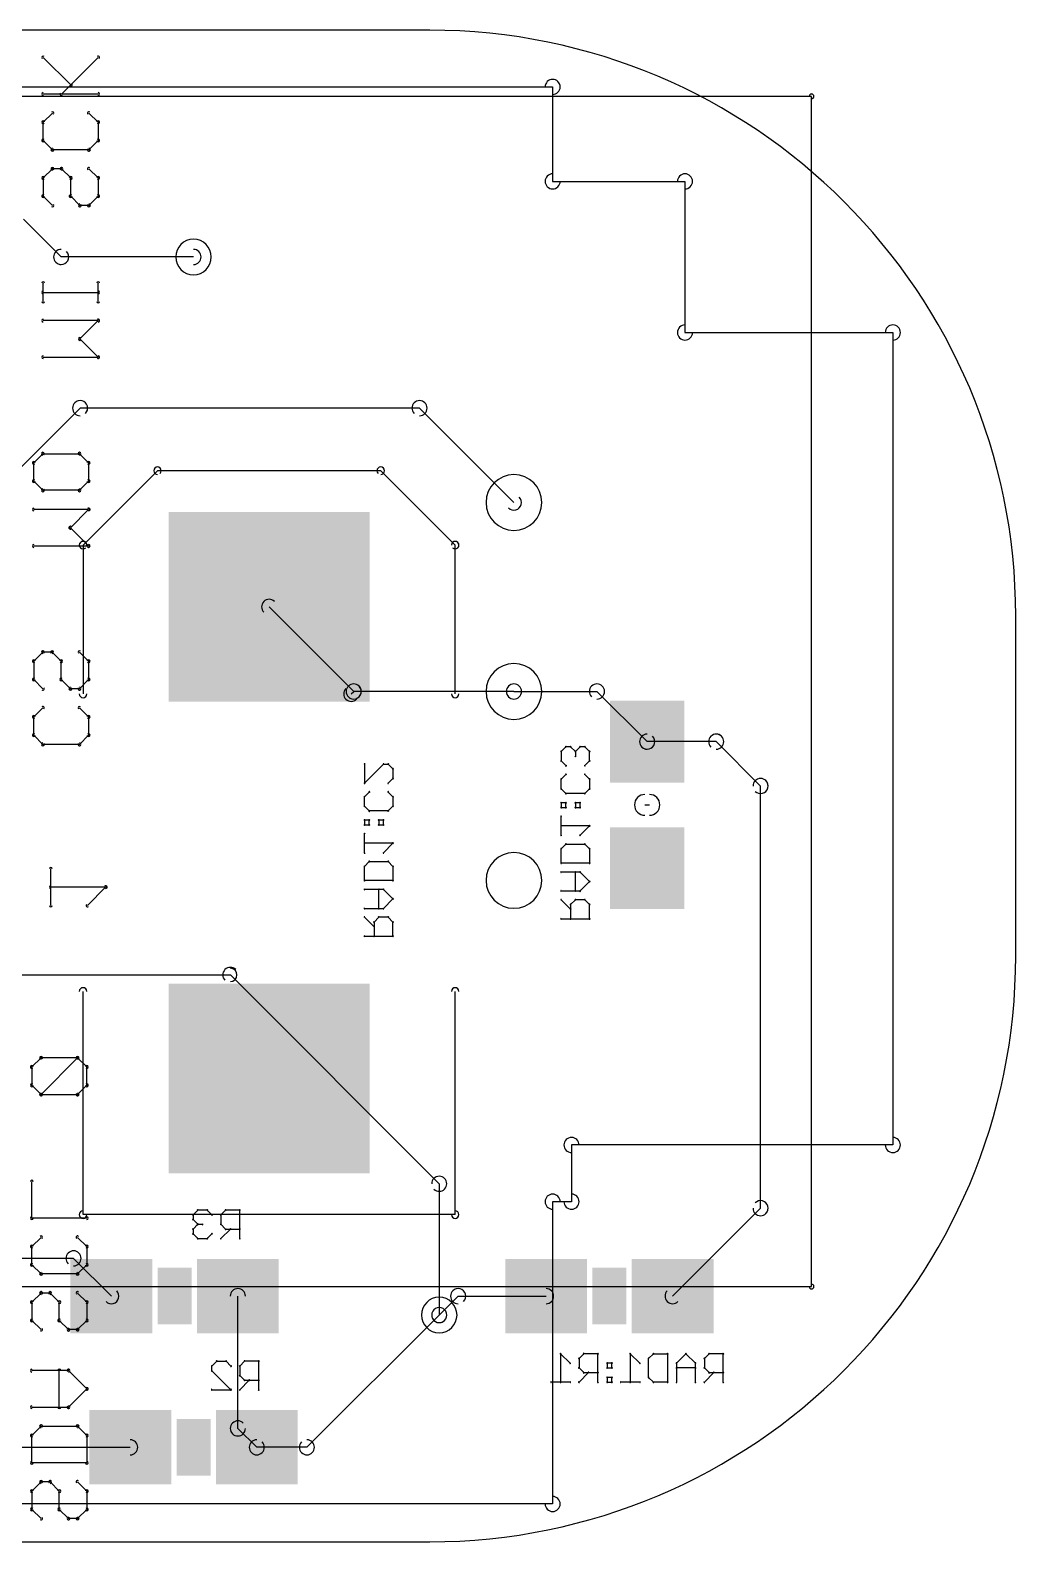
# Model space of a CAD drawing. Extents: x 0 to 45.1, y 0 to 20.3.
# Drawn here: x 31.84 to 45.09, y 0 to 20.32 of the extents above; entities that cross this region are included whole.
import ezdxf

# ---------------------------------------------------------------- set-up
doc = ezdxf.new("R2010")
doc.units = 0
doc.layers.get('0').update_dxf_attribs({"linetype": 'CONTINUOUS'})
for name, color, linetype in [('1', 14, 'CONTINUOUS'), ('16', 174, 'CONTINUOUS'), ('17', 94, 'CONTINUOUS'), ('18', 94, 'CONTINUOUS'), ('20', 178, 'CONTINUOUS'), ('21', 214, 'CONTINUOUS'), ('22', 6, 'CONTINUOUS'), ('26', 251, 'CONTINUOUS')]:
    doc.layers.add(name, color=color, linetype=linetype)

# ---------------------------------------------------------------- blocks, each defined once
blk = doc.blocks.new('RECT')
blk.add_solid([(-0.5, -0.5), (0.5, -0.5), (-0.5, 0.5), (0.5, 0.5)])
blk = doc.blocks.new('ROUNDP')
blk.add_lwpolyline([(0, -0.25, 1), (0, 0.25, 1), (0, -0.25)], format="xyb")
blk = doc.blocks.new('ROUNDV')
blk.add_lwpolyline([(0, -0.25, 1), (0, 0.25, 1), (0, -0.25)], format="xyb")

msp = doc.modelspace()

# ---------------------------------------------------------------- linework, layer by layer
at = {"layer": '1'}
for points in [[(32.258, 17.272), (31.75, 17.78)], [(34.036, 17.272), (32.258, 17.272)], [(32.512, 15.24), (31.242, 13.97)], [(37.0728, 15.24), (32.512, 15.24)], [(38.3418, 13.971), (37.0728, 15.24)], [(29.464, 7.62), (34.5308, 7.62)], [(34.5308, 7.62), (37.338, 4.8128)], [(37.338, 4.8128), (37.338, 3.048)]]:
    msp.add_lwpolyline(points, dxfattribs=at)
for points in [[(32.258, 17.3736, 1), (32.258, 17.1704)], [(32.1862, 17.2002, 1), (32.3298, 17.3438)], [(34.036, 17.1704, 1), (34.036, 17.3736)], [(32.512, 15.3416, 1), (32.512, 15.1384)], [(32.5838, 15.1682, 1), (32.4402, 15.3118)], [(37.1446, 15.3118, 1), (37.001, 15.1682)], [(37.0728, 15.1384, 1), (37.0728, 15.3416)], [(38.27, 13.8992, 1), (38.4136, 14.0428)], [(34.6026, 7.6918, 1), (34.459, 7.5482)], [(34.5308, 7.5311, 1), (34.5308, 7.7089)], [(37.4396, 4.8128, 1), (37.2364, 4.8128)], [(37.2662, 4.741, 1), (37.4098, 4.8846)], [(37.2364, 3.048, 1), (37.4396, 3.048)]]:
    msp.add_lwpolyline(points, format="xyb", dxfattribs=at)
at = {"layer": '16'}
for points in [[(9.398, 19.558), (38.862, 19.558)], [(38.862, 19.558), (38.862, 18.288)], [(38.862, 18.288), (40.64, 18.288)], [(40.64, 18.288), (40.64, 16.256)], [(40.64, 16.256), (43.434, 16.256)], [(43.434, 16.256), (43.434, 5.334)], [(36.189, 11.431), (35.052, 12.568)], [(36.156, 11.398), (36.189, 11.431)], [(38.3418, 11.431), (36.189, 11.431)], [(38.3418, 11.431), (39.457, 11.431)], [(39.457, 11.431), (40.132, 10.756)], [(41.06, 10.756), (40.132, 10.756)], [(41.656, 10.16), (41.06, 10.756)], [(41.656, 4.484), (41.656, 10.16)], [(43.434, 5.334), (39.116, 5.334)], [(39.116, 5.334), (39.116, 4.572)], [(39.116, 4.572), (38.862, 4.572)], [(38.862, 4.572), (38.862, 0.508)], [(40.474, 3.302), (41.656, 4.484)], [(32.424, 3.81), (30.734, 3.81)], [(32.932, 3.302), (32.424, 3.81)], [(34.632, 1.524), (34.632, 3.302)], [(37.338, 3.048), (37.592, 3.302)], [(37.592, 3.302), (38.774, 3.302)], [(37.338, 3.048), (35.56, 1.27)], [(34.886, 1.27), (34.632, 1.524)], [(30.734, 1.27), (33.186, 1.27)], [(35.56, 1.27), (34.886, 1.27)], [(38.862, 0.508), (6.35, 0.508)]]:
    msp.add_lwpolyline(points, dxfattribs=at)
for points in [[(38.9636, 19.558, 1), (38.7604, 19.558)], [(38.862, 19.4564, 1), (38.862, 19.6596)], [(38.862, 18.3896, 1), (38.862, 18.1864)], [(38.7604, 18.288, 1), (38.9636, 18.288)], [(40.7416, 18.288, 1), (40.5384, 18.288)], [(40.64, 18.1864, 1), (40.64, 18.3896)], [(40.64, 16.3576, 1), (40.64, 16.1544)], [(40.5384, 16.256, 1), (40.7416, 16.256)], [(43.5356, 16.256, 1), (43.3324, 16.256)], [(43.434, 16.1544, 1), (43.434, 16.3576)], [(35.1238, 12.6398, 1), (34.9802, 12.4962)], [(36.0842, 11.4698, 1), (36.2278, 11.3262)], [(36.189, 11.5326, 1), (36.189, 11.3294)], [(36.2608, 11.3592, 1), (36.1172, 11.5028)], [(36.1172, 11.3592, 1), (36.2608, 11.5028)], [(38.3418, 11.5326, 1), (38.3418, 11.3294)], [(38.3418, 11.3294, 1), (38.3418, 11.5326)], [(39.5288, 11.5028, 1), (39.3852, 11.3592)], [(39.457, 11.3294, 1), (39.457, 11.5326)], [(40.132, 10.8576, 1), (40.132, 10.6544)], [(40.0602, 10.6842, 1), (40.2038, 10.8278)], [(41.1318, 10.8278, 1), (40.9882, 10.6842)], [(41.06, 10.6544, 1), (41.06, 10.8576)], [(41.7576, 10.16, 1), (41.5544, 10.16)], [(41.5842, 10.0882, 1), (41.7278, 10.2318)], [(39.116, 5.4356, 1), (39.116, 5.2324)], [(39.2176, 5.334, 1), (39.0144, 5.334)], [(43.3324, 5.334, 1), (43.5356, 5.334)], [(43.434, 5.2324, 1), (43.434, 5.4356)], [(38.862, 4.6736, 1), (38.862, 4.4704)], [(38.9636, 4.572, 1), (38.7604, 4.572)], [(39.116, 4.4704, 1), (39.116, 4.6736)], [(39.0144, 4.572, 1), (39.2176, 4.572)], [(41.5544, 4.484, 1), (41.7576, 4.484)], [(41.7278, 4.4122, 1), (41.5842, 4.5558)], [(32.4958, 3.8818, 1), (32.3522, 3.7382)], [(32.424, 3.7084, 1), (32.424, 3.9116)], [(32.8602, 3.2302, 1), (33.0038, 3.3738)], [(34.7336, 3.302, 1), (34.5304, 3.302)], [(37.592, 3.4036, 1), (37.592, 3.2004)], [(37.6638, 3.2302, 1), (37.5202, 3.3738)], [(38.774, 3.2004, 1), (38.774, 3.4036)], [(40.4022, 3.3738, 1), (40.5458, 3.2302)], [(37.2662, 3.1198, 1), (37.4098, 2.9762)], [(37.4098, 2.9762, 1), (37.2662, 3.1198)], [(34.5304, 1.524, 1), (34.7336, 1.524)], [(34.7038, 1.5958, 1), (34.5602, 1.4522)], [(33.186, 1.1684, 1), (33.186, 1.3716)], [(34.886, 1.3716, 1), (34.886, 1.1684)], [(34.8142, 1.1982, 1), (34.9578, 1.3418)], [(35.4882, 1.3418, 1), (35.6318, 1.1982)], [(35.56, 1.1684, 1), (35.56, 1.3716)], [(38.862, 0.4064, 1), (38.862, 0.6096)], [(38.7604, 0.508, 1), (38.9636, 0.508)]]:
    msp.add_lwpolyline(points, format="xyb", dxfattribs=at)
at = {"layer": '20'}
for p, q in [((37.211, 20.32), (7.874, 20.32)), ((45.085, 7.874), (45.085, 12.446)), ((7.874, 0), (37.211, 0))]:
    msp.add_line(p, q, dxfattribs=at)
for centre, start, end in [((37.211, 12.446), 0, 90), ((37.211, 7.874), 270, 0)]:
    msp.add_arc(centre, 7.874, start, end, dxfattribs=at)
at = {"layer": '21'}
for points in [[(42.3418, 19.431), (14.3418, 19.431)], [(42.3418, 3.431), (42.3418, 19.431)], [(14.3418, 3.431), (42.3418, 3.431)]]:
    msp.add_lwpolyline(points, dxfattribs=at)
for points in [[(42.3736, 19.431, 1), (42.31, 19.431)], [(42.3418, 19.3993, 1), (42.3418, 19.4627)], [(42.3418, 3.3992, 1), (42.3418, 3.4628)], [(42.31, 3.431, 1), (42.3736, 3.431)]]:
    msp.add_lwpolyline(points, format="xyb", dxfattribs=at)
at = {"layer": '22'}
for points in [[(33.552, 14.4488, 1), (33.552, 14.3472)], [(33.5879, 14.3621, 1), (33.5161, 14.4339)], [(36.5879, 14.4339, 1), (36.5161, 14.3621)], [(36.552, 14.3472, 1), (36.552, 14.4488)], [(32.6028, 13.398, 1), (32.5012, 13.398)], [(32.5161, 13.4339, 1), (32.5879, 13.3621)], [(37.6028, 13.398, 1), (37.5012, 13.398)], [(37.5161, 13.3621, 1), (37.5879, 13.4339)], [(32.5012, 11.398, 1), (32.6028, 11.398)], [(37.5012, 11.398, 1), (37.6028, 11.398)], [(40.1015, 10.0457, 1), (40.1015, 9.7663)], [(40.1625, 9.7663, 1), (40.1625, 10.0457)], [(32.6028, 7.398, 1), (32.5012, 7.398)], [(37.6028, 7.398, 1), (37.5012, 7.398)], [(32.552, 4.4488, 1), (32.552, 4.3472)], [(32.5012, 4.398, 1), (32.6028, 4.398)], [(37.5012, 4.398, 1), (37.6028, 4.398)], [(37.552, 4.3472, 1), (37.552, 4.4488)]]:
    msp.add_lwpolyline(points, format="xyb", dxfattribs=at)
for points in [[(33.552, 14.398), (32.552, 13.398)], [(36.552, 14.398), (33.552, 14.398)], [(37.552, 13.398), (36.552, 14.398)], [(32.552, 13.398), (32.552, 11.398)], [(37.552, 11.398), (37.552, 13.398)], [(40.1015, 9.906), (40.1625, 9.906)], [(32.552, 4.398), (32.552, 7.398)], [(37.552, 4.398), (37.552, 7.398)], [(37.552, 4.398), (32.552, 4.398)]]:
    msp.add_lwpolyline(points, dxfattribs=at)
at = {"layer": '26'}
for points in [[(32.0302, 19.9673, 1), (32.0032, 19.9403)], [(32.7674, 19.9403, 1), (32.7405, 19.9673)], [(32.3718, 19.5717, 1), (32.3988, 19.5986)], [(32.0167, 19.4814, 1), (32.0167, 19.4433)], [(32.249, 19.4758, 1), (32.2759, 19.4488)], [(32.7539, 19.4433, 1), (32.7539, 19.4814)], [(32.0358, 19.0825, 1), (31.9977, 19.0825)], [(32.153, 19.1919, 1), (32.1261, 19.2188)], [(32.6445, 19.2188, 1), (32.6176, 19.1919)], [(32.773, 19.0825, 1), (32.7349, 19.0825)], [(32.0032, 19.096, 1), (32.0302, 19.069)], [(32.7405, 19.069, 1), (32.7674, 19.096)], [(32.0302, 18.8502, 1), (32.0032, 18.8233)], [(31.9977, 18.8368, 1), (32.0358, 18.8368)], [(32.1396, 18.7329, 1), (32.1396, 18.6948)], [(32.1261, 18.7004, 1), (32.153, 18.7274)], [(32.6176, 18.7274, 1), (32.6445, 18.7004)], [(32.6311, 18.6948, 1), (32.6311, 18.7329)], [(32.7349, 18.8368, 1), (32.773, 18.8368)], [(32.7674, 18.8233, 1), (32.7405, 18.8502)], [(32.0032, 18.3476, 1), (32.0302, 18.3206)], [(32.0358, 18.3341, 1), (31.9977, 18.3341)], [(32.1396, 18.476, 1), (32.1396, 18.4379)], [(32.153, 18.4435, 1), (32.1261, 18.4704)], [(32.2759, 18.4704, 1), (32.249, 18.4435)], [(32.2624, 18.4379, 1), (32.2624, 18.476)], [(32.4044, 18.3341, 1), (32.3663, 18.3341)], [(32.3718, 18.3206, 1), (32.3988, 18.3476)], [(32.6445, 18.4704, 1), (32.6176, 18.4435)], [(32.773, 18.3341, 1), (32.7349, 18.3341)], [(32.7405, 18.3206, 1), (32.7674, 18.3476)], [(32.0302, 18.1018, 1), (32.0032, 18.0749)], [(31.9977, 18.0883, 1), (32.0358, 18.0883)], [(32.3988, 18.1018, 1), (32.3718, 18.0749)], [(32.3663, 18.0883, 1), (32.4044, 18.0883)], [(32.7349, 18.0883, 1), (32.773, 18.0883)], [(32.7674, 18.0749, 1), (32.7405, 18.1018)], [(32.1261, 17.952, 1), (32.153, 17.9789)], [(32.5082, 17.9845, 1), (32.5082, 17.9464)], [(32.4947, 17.952, 1), (32.5217, 17.9789)], [(32.6176, 17.9789, 1), (32.6445, 17.952)], [(32.6311, 17.9464, 1), (32.6311, 17.9845)], [(32.0358, 16.9186, 1), (31.9977, 16.9186)], [(32.773, 16.9186, 1), (32.7349, 16.9186)], [(32.0167, 16.8148, 1), (32.0167, 16.7767)], [(31.9977, 16.6728, 1), (32.0358, 16.6728)], [(32.7349, 16.6728, 1), (32.773, 16.6728)], [(32.7539, 16.7767, 1), (32.7539, 16.8148)], [(32.0167, 16.435, 1), (32.0167, 16.3969)], [(32.7674, 16.4024, 1), (32.7405, 16.4294)], [(32.7539, 16.3969, 1), (32.7539, 16.435)], [(32.5217, 16.1836, 1), (32.4947, 16.1567)], [(32.4947, 16.1836, 1), (32.5217, 16.1567)], [(32.0167, 15.9435, 1), (32.0167, 15.9054)], [(32.7405, 15.9109, 1), (32.7674, 15.9379)], [(32.7539, 15.9054, 1), (32.7539, 15.9435)], [(32.0126, 14.6456, 1), (32.0126, 14.6075)], [(32.026, 14.6131, 1), (31.9991, 14.6401)], [(32.5175, 14.6401, 1), (32.4906, 14.6131)], [(32.5041, 14.6075, 1), (32.5041, 14.6456)], [(31.8762, 14.5172, 1), (31.9032, 14.4902)], [(31.9088, 14.5037, 1), (31.8707, 14.5037)], [(32.646, 14.5037, 1), (32.6079, 14.5037)], [(32.6135, 14.4902, 1), (32.6404, 14.5172)], [(31.9032, 14.2714, 1), (31.8762, 14.2445)], [(31.8707, 14.258, 1), (31.9088, 14.258)], [(32.6079, 14.258, 1), (32.646, 14.258)], [(32.6404, 14.2445, 1), (32.6135, 14.2714)], [(32.0126, 14.1542, 1), (32.0126, 14.1161)], [(31.9991, 14.1216, 1), (32.026, 14.1486)], [(32.4906, 14.1486, 1), (32.5175, 14.1216)], [(32.5041, 14.1161, 1), (32.5041, 14.1542)], [(31.8897, 13.8972, 1), (31.8897, 13.8591)], [(32.6404, 13.8647, 1), (32.6135, 13.8916)], [(32.6269, 13.8591, 1), (32.6269, 13.8972)], [(32.3947, 13.6459, 1), (32.3677, 13.619)], [(32.3677, 13.6459, 1), (32.3947, 13.619)], [(31.8897, 13.4057, 1), (31.8897, 13.3676)], [(32.6135, 13.3732, 1), (32.6404, 13.4002)], [(32.6269, 13.3676, 1), (32.6269, 13.4057)], [(31.8762, 11.8502, 1), (31.9032, 11.8232)], [(31.9088, 11.8367, 1), (31.8707, 11.8367)], [(32.0126, 11.9786, 1), (32.0126, 11.9405)], [(32.026, 11.9461, 1), (31.9991, 11.9731)], [(32.1489, 11.9731, 1), (32.122, 11.9461)], [(32.1354, 11.9405, 1), (32.1354, 11.9786)], [(32.2774, 11.8367, 1), (32.2393, 11.8367)], [(32.2448, 11.8232, 1), (32.2718, 11.8502)], [(32.5175, 11.9731, 1), (32.4906, 11.9461)], [(32.646, 11.8367, 1), (32.6079, 11.8367)], [(32.6135, 11.8232, 1), (32.6404, 11.8502)], [(31.9032, 11.6044, 1), (31.8762, 11.5775)], [(31.8707, 11.591, 1), (31.9088, 11.591)], [(32.2718, 11.6044, 1), (32.2448, 11.5775)], [(32.2393, 11.591, 1), (32.2774, 11.591)], [(32.6079, 11.591, 1), (32.646, 11.591)], [(32.6404, 11.5775, 1), (32.6135, 11.6044)], [(31.9991, 11.4546, 1), (32.026, 11.4816)], [(32.3812, 11.4871, 1), (32.3812, 11.449)], [(32.3677, 11.4546, 1), (32.3947, 11.4816)], [(32.4906, 11.4816, 1), (32.5175, 11.4546)], [(32.5041, 11.449, 1), (32.5041, 11.4871)], [(32.026, 11.1977, 1), (31.9991, 11.2246)], [(32.5175, 11.2246, 1), (32.4906, 11.1977)], [(31.8762, 11.1018, 1), (31.9032, 11.0748)], [(31.9088, 11.0883, 1), (31.8707, 11.0883)], [(32.646, 11.0883, 1), (32.6079, 11.0883)], [(32.6135, 11.0748, 1), (32.6404, 11.1018)], [(31.9032, 10.856, 1), (31.8762, 10.8291)], [(31.8707, 10.8426, 1), (31.9088, 10.8426)], [(32.6079, 10.8426, 1), (32.646, 10.8426)], [(32.6404, 10.8291, 1), (32.6135, 10.856)], [(32.0126, 10.7387, 1), (32.0126, 10.7006)], [(31.9991, 10.7062, 1), (32.026, 10.7332)], [(32.4906, 10.7332, 1), (32.5175, 10.7062)], [(32.5041, 10.7006, 1), (32.5041, 10.7387)], [(38.9826, 10.6241, 1), (38.97, 10.6241)], [(38.9718, 10.6286, 1), (38.9808, 10.6197)], [(39.0399, 10.6941, 1), (39.0399, 10.6814)], [(39.0443, 10.6832, 1), (39.0354, 10.6922)], [(39.1079, 10.6922, 1), (39.0989, 10.6832)], [(39.1034, 10.6814, 1), (39.1034, 10.6941)], [(39.1733, 10.6241, 1), (39.1606, 10.6241)], [(39.1625, 10.6286, 1), (39.1715, 10.6197)], [(39.1625, 10.6197, 1), (39.1715, 10.6286)], [(39.2305, 10.6941, 1), (39.2305, 10.6814)], [(39.235, 10.6832, 1), (39.226, 10.6922)], [(39.2986, 10.6922, 1), (39.2896, 10.6832)], [(39.2941, 10.6814, 1), (39.2941, 10.6941)], [(39.364, 10.6241, 1), (39.3513, 10.6241)], [(39.3531, 10.6197, 1), (39.3621, 10.6286)], [(36.3411, 10.4531, 1), (36.3284, 10.4531)], [(36.5889, 10.4594, 1), (36.5889, 10.4467)], [(36.5934, 10.4486, 1), (36.5844, 10.4575)], [(36.657, 10.4575, 1), (36.648, 10.4486)], [(36.6525, 10.4467, 1), (36.6525, 10.4594)], [(36.7224, 10.3895, 1), (36.7097, 10.3895)], [(36.7115, 10.385, 1), (36.7205, 10.394)], [(38.9808, 10.5015, 1), (38.9718, 10.4925)], [(38.97, 10.497, 1), (38.9826, 10.497)], [(39.0354, 10.429, 1), (39.0443, 10.438)], [(39.1606, 10.5606, 1), (39.1733, 10.5606)], [(39.2896, 10.438, 1), (39.2986, 10.429)], [(39.3513, 10.497, 1), (39.364, 10.497)], [(39.3621, 10.4925, 1), (39.3531, 10.5015)], [(36.3302, 10.2033, 1), (36.3392, 10.1943)], [(36.3284, 10.1988, 1), (36.3411, 10.1988)], [(36.648, 10.2033, 1), (36.657, 10.1943)], [(36.7097, 10.2624, 1), (36.7224, 10.2624)], [(36.7205, 10.2579, 1), (36.7115, 10.2669)], [(38.9826, 10.2499, 1), (38.97, 10.2499)], [(38.9718, 10.2544, 1), (38.9808, 10.2455)], [(39.0443, 10.309, 1), (39.0354, 10.318)], [(39.2986, 10.318, 1), (39.2896, 10.309)], [(39.364, 10.2499, 1), (39.3513, 10.2499)], [(39.3531, 10.2455, 1), (39.3621, 10.2544)], [(36.3302, 10.0198, 1), (36.3392, 10.0108)], [(36.3411, 10.0153, 1), (36.3284, 10.0153)], [(36.4027, 10.0744, 1), (36.3938, 10.0833)], [(36.657, 10.0833, 1), (36.648, 10.0744)], [(36.7224, 10.0153, 1), (36.7097, 10.0153)], [(36.7115, 10.0108, 1), (36.7205, 10.0198)], [(38.9808, 10.1273, 1), (38.9718, 10.1183)], [(38.97, 10.1228, 1), (38.9826, 10.1228)], [(39.0399, 10.0656, 1), (39.0399, 10.0529)], [(39.0354, 10.0548, 1), (39.0443, 10.0638)], [(39.2896, 10.0638, 1), (39.2986, 10.0548)], [(39.2941, 10.0529, 1), (39.2941, 10.0656)], [(39.3513, 10.1228, 1), (39.364, 10.1228)], [(39.3621, 10.1183, 1), (39.3531, 10.1273)], [(36.3392, 9.8927, 1), (36.3302, 9.8837)], [(36.3284, 9.8882, 1), (36.3411, 9.8882)], [(36.3983, 9.831, 1), (36.3983, 9.8183)], [(36.3938, 9.8201, 1), (36.4027, 9.8291)], [(36.648, 9.8291, 1), (36.657, 9.8201)], [(36.6525, 9.8183, 1), (36.6525, 9.831)], [(36.7097, 9.8882, 1), (36.7224, 9.8882)], [(36.7205, 9.8837, 1), (36.7115, 9.8927)], [(38.9763, 9.9421, 1), (38.9763, 9.9294)], [(38.9826, 9.9357, 1), (38.97, 9.9357)], [(38.9763, 9.8785, 1), (38.9763, 9.8658)], [(38.97, 9.8722, 1), (38.9826, 9.8722)], [(38.9826, 9.7522, 1), (38.97, 9.7522)], [(39.0462, 9.9357, 1), (39.0335, 9.9357)], [(39.0335, 9.8722, 1), (39.0462, 9.8722)], [(39.0399, 9.9294, 1), (39.0399, 9.9421)], [(39.0399, 9.8658, 1), (39.0399, 9.8785)], [(39.1733, 9.9357, 1), (39.1606, 9.9357)], [(39.1606, 9.8722, 1), (39.1733, 9.8722)], [(39.167, 9.9421, 1), (39.167, 9.9294)], [(39.167, 9.8785, 1), (39.167, 9.8658)], [(39.2369, 9.9357, 1), (39.2242, 9.9357)], [(39.2242, 9.8722, 1), (39.2369, 9.8722)], [(39.2305, 9.9294, 1), (39.2305, 9.9421)], [(39.2305, 9.8658, 1), (39.2305, 9.8785)], [(36.3347, 9.7074, 1), (36.3347, 9.6947)], [(36.3411, 9.7011, 1), (36.3284, 9.7011)], [(36.3347, 9.6439, 1), (36.3347, 9.6312)], [(36.3284, 9.6375, 1), (36.3411, 9.6375)], [(36.4046, 9.7011, 1), (36.3919, 9.7011)], [(36.3919, 9.6375, 1), (36.4046, 9.6375)], [(36.3983, 9.6947, 1), (36.3983, 9.7074)], [(36.3983, 9.6312, 1), (36.3983, 9.6439)], [(36.5317, 9.7011, 1), (36.519, 9.7011)], [(36.519, 9.6375, 1), (36.5317, 9.6375)], [(36.5254, 9.7074, 1), (36.5254, 9.6947)], [(36.5254, 9.6439, 1), (36.5254, 9.6312)], [(36.5953, 9.7011, 1), (36.5826, 9.7011)], [(36.5826, 9.6375, 1), (36.5953, 9.6375)], [(36.5889, 9.6947, 1), (36.5889, 9.7074)], [(36.5889, 9.6312, 1), (36.5889, 9.6439)], [(38.9763, 9.6314, 1), (38.9763, 9.6187)], [(39.3621, 9.6206, 1), (39.3531, 9.6296)], [(39.3576, 9.6187, 1), (39.3576, 9.6314)], [(36.3411, 9.5175, 1), (36.3284, 9.5175)], [(36.3347, 9.3968, 1), (36.3347, 9.3841)], [(36.7205, 9.3859, 1), (36.7115, 9.3949)], [(36.716, 9.3841, 1), (36.716, 9.3968)], [(38.97, 9.498, 1), (38.9826, 9.498)], [(39.0399, 9.3843, 1), (39.0399, 9.3716)], [(39.0443, 9.3735, 1), (39.0354, 9.3825)], [(39.226, 9.5025, 1), (39.235, 9.4935)], [(39.2986, 9.3825, 1), (39.2896, 9.3735)], [(39.2941, 9.3716, 1), (39.2941, 9.3843)], [(36.3284, 9.2633, 1), (36.3411, 9.2633)], [(36.3983, 9.1497, 1), (36.3983, 9.137)], [(36.4027, 9.1388, 1), (36.3938, 9.1478)], [(36.5844, 9.2678, 1), (36.5934, 9.2588)], [(36.657, 9.1478, 1), (36.648, 9.1388)], [(36.6525, 9.137, 1), (36.6525, 9.1497)], [(38.9718, 9.3189, 1), (38.9808, 9.3099)], [(38.9826, 9.3144, 1), (38.97, 9.3144)], [(39.364, 9.3144, 1), (39.3513, 9.3144)], [(39.3531, 9.3099, 1), (39.3621, 9.3189)], [(32.1374, 9.0454, 1), (32.0993, 9.0454)], [(36.3302, 9.0843, 1), (36.3392, 9.0753)], [(36.3411, 9.0798, 1), (36.3284, 9.0798)], [(36.7224, 9.0798, 1), (36.7097, 9.0798)], [(36.7115, 9.0753, 1), (36.7205, 9.0843)], [(38.9763, 9.1301, 1), (38.9763, 9.1174)], [(38.97, 9.1238, 1), (38.9826, 9.1238)], [(38.9763, 9.0101, 1), (38.9763, 8.9974)], [(39.1733, 9.0038, 1), (39.1606, 9.0038)], [(39.235, 9.0083, 1), (39.226, 8.9993)], [(39.2305, 8.9974, 1), (39.2305, 9.0101)], [(39.3513, 9.1238, 1), (39.364, 9.1238)], [(39.3576, 9.1174, 1), (39.3576, 9.1301)], [(32.1183, 8.8187, 1), (32.1183, 8.7806)], [(32.869, 8.7862, 1), (32.8421, 8.8131)], [(32.8555, 8.7806, 1), (32.8555, 8.8187)], [(36.3347, 8.8955, 1), (36.3347, 8.8828)], [(36.3284, 8.8891, 1), (36.3411, 8.8891)], [(36.3347, 8.7755, 1), (36.3347, 8.7628)], [(36.5317, 8.7691, 1), (36.519, 8.7691)], [(36.5934, 8.7736, 1), (36.5844, 8.7646)], [(36.5889, 8.7628, 1), (36.5889, 8.7755)], [(36.7097, 8.8891, 1), (36.7224, 8.8891)], [(36.716, 8.8828, 1), (36.716, 8.8955)], [(38.9763, 8.7559, 1), (38.9763, 8.7432)], [(39.1606, 8.7496, 1), (39.1733, 8.7496)], [(39.226, 8.754, 1), (39.235, 8.7451)], [(39.2305, 8.7432, 1), (39.2305, 8.7559)], [(39.3621, 8.8722, 1), (39.3531, 8.8812)], [(39.3531, 8.8722, 1), (39.3621, 8.8812)], [(32.0993, 8.5539, 1), (32.1374, 8.5539)], [(32.5963, 8.5674, 1), (32.6233, 8.5404)], [(36.7205, 8.6375, 1), (36.7115, 8.6465)], [(36.7115, 8.6375, 1), (36.7205, 8.6465)], [(38.9808, 8.6341, 1), (38.9718, 8.6251)], [(39.0989, 8.5705, 1), (39.1079, 8.5615)], [(39.1098, 8.566, 1), (39.0971, 8.566)], [(39.167, 8.6359, 1), (39.167, 8.6232)], [(39.1715, 8.6251, 1), (39.1625, 8.6341)], [(39.2986, 8.6341, 1), (39.2896, 8.6251)], [(39.2941, 8.6232, 1), (39.2941, 8.6359)], [(39.364, 8.566, 1), (39.3513, 8.566)], [(39.3531, 8.5615, 1), (39.3621, 8.5705)], [(36.3392, 8.3994, 1), (36.3302, 8.3904)], [(36.3347, 8.5213, 1), (36.3347, 8.5086)], [(36.4573, 8.3359, 1), (36.4663, 8.3269)], [(36.4682, 8.3314, 1), (36.4555, 8.3314)], [(36.519, 8.5149, 1), (36.5317, 8.5149)], [(36.5254, 8.4013, 1), (36.5254, 8.3886)], [(36.5299, 8.3904, 1), (36.5209, 8.3994)], [(36.5844, 8.5194, 1), (36.5934, 8.5104)], [(36.5889, 8.5086, 1), (36.5889, 8.5213)], [(36.657, 8.3994, 1), (36.648, 8.3904)], [(36.6525, 8.3886, 1), (36.6525, 8.4013)], [(36.7224, 8.3314, 1), (36.7097, 8.3314)], [(36.7115, 8.3269, 1), (36.7205, 8.3359)], [(38.9763, 8.3817, 1), (38.9763, 8.369)], [(39.0971, 8.3754, 1), (39.1098, 8.3754)], [(39.0989, 8.498, 1), (39.1079, 8.5069)], [(39.3513, 8.3754, 1), (39.364, 8.3754)], [(39.3576, 8.369, 1), (39.3576, 8.3817)], [(36.3347, 8.1471, 1), (36.3347, 8.1344)], [(36.4555, 8.1407, 1), (36.4682, 8.1407)], [(36.4573, 8.2633, 1), (36.4663, 8.2723)], [(36.7097, 8.1407, 1), (36.7224, 8.1407)], [(36.716, 8.1344, 1), (36.716, 8.1471)], [(31.9872, 6.5244, 1), (31.9872, 6.4863)], [(32.0006, 6.4919, 1), (31.9737, 6.5188)], [(32.4921, 6.5188, 1), (32.4652, 6.4919)], [(32.4921, 6.4919, 1), (32.4652, 6.5188)], [(32.4787, 6.4863, 1), (32.4787, 6.5244)], [(31.8508, 6.396, 1), (31.8778, 6.369)], [(31.8834, 6.3825, 1), (31.8453, 6.3825)], [(32.6206, 6.3825, 1), (32.5825, 6.3825)], [(32.5881, 6.369, 1), (32.615, 6.396)], [(31.8778, 6.1502, 1), (31.8508, 6.1233)], [(31.8453, 6.1368, 1), (31.8834, 6.1368)], [(32.5825, 6.1368, 1), (32.6206, 6.1368)], [(32.615, 6.1233, 1), (32.5881, 6.1502)], [(31.9737, 6.0274, 1), (32.0006, 6.0004)], [(31.9872, 6.0329, 1), (31.9872, 5.9948)], [(31.9737, 6.0004, 1), (32.0006, 6.0274)], [(32.4652, 6.0274, 1), (32.4921, 6.0004)], [(32.4787, 5.9948, 1), (32.4787, 6.0329)], [(31.8834, 4.8408, 1), (31.8453, 4.8408)], [(31.8643, 4.3684, 1), (31.8643, 4.3303)], [(31.8453, 4.3493, 1), (31.8834, 4.3493)], [(32.6015, 4.3303, 1), (32.6015, 4.3684)], [(34.0362, 4.3945, 1), (34.0235, 4.3945)], [(34.0254, 4.399, 1), (34.0344, 4.39)], [(34.0344, 4.3354, 1), (34.0254, 4.3264)], [(34.0235, 4.3309, 1), (34.0362, 4.3309)], [(34.0934, 4.4644, 1), (34.0934, 4.4517)], [(34.0934, 4.2737, 1), (34.0934, 4.261)], [(34.0979, 4.4535, 1), (34.0889, 4.4625)], [(34.0979, 4.2629, 1), (34.0889, 4.2719)], [(34.0889, 4.2629, 1), (34.0979, 4.2719)], [(34.157, 4.261, 1), (34.157, 4.2737)], [(34.225, 4.4625, 1), (34.2161, 4.4535)], [(34.2205, 4.4517, 1), (34.2205, 4.4644)], [(34.2796, 4.39, 1), (34.2886, 4.399)], [(34.4104, 4.3945, 1), (34.3977, 4.3945)], [(34.3996, 4.399, 1), (34.4086, 4.39)], [(34.4086, 4.2719, 1), (34.3996, 4.2629)], [(34.3977, 4.2674, 1), (34.4104, 4.2674)], [(34.4676, 4.4644, 1), (34.4676, 4.4517)], [(34.4721, 4.4535, 1), (34.4631, 4.4625)], [(34.6647, 4.458, 1), (34.652, 4.458)], [(34.6583, 4.4517, 1), (34.6583, 4.4644)], [(32.0006, 4.0789, 1), (31.9737, 4.1058)], [(32.4921, 4.1058, 1), (32.4652, 4.0789)], [(34.0362, 4.2038, 1), (34.0235, 4.2038)], [(34.0254, 4.2083, 1), (34.0344, 4.1993)], [(34.0235, 4.1403, 1), (34.0362, 4.1403)], [(34.0344, 4.1447, 1), (34.0254, 4.1358)], [(34.0934, 4.0831, 1), (34.0934, 4.0703)], [(34.0889, 4.0722, 1), (34.0979, 4.0812)], [(34.2161, 4.0812, 1), (34.225, 4.0722)], [(34.2205, 4.0703, 1), (34.2205, 4.0831)], [(34.2886, 4.1358, 1), (34.2796, 4.1447)], [(34.3996, 4.0812, 1), (34.4086, 4.0722)], [(34.4676, 4.2102, 1), (34.4676, 4.1975)], [(34.4631, 4.1993, 1), (34.4721, 4.2083)], [(34.5357, 4.1993, 1), (34.5267, 4.2083)], [(34.652, 4.0767, 1), (34.6647, 4.0767)], [(34.6583, 4.1975, 1), (34.6583, 4.2102)], [(31.8508, 3.983, 1), (31.8778, 3.956)], [(31.8834, 3.9695, 1), (31.8453, 3.9695)], [(32.6206, 3.9695, 1), (32.5825, 3.9695)], [(32.5881, 3.956, 1), (32.615, 3.983)], [(31.8778, 3.7372, 1), (31.8508, 3.7103)], [(31.8453, 3.7238, 1), (31.8834, 3.7238)], [(32.5825, 3.7238, 1), (32.6206, 3.7238)], [(32.615, 3.7103, 1), (32.5881, 3.7372)], [(31.9872, 3.6199, 1), (31.9872, 3.5818)], [(31.9737, 3.5874, 1), (32.0006, 3.6144)], [(32.4652, 3.6144, 1), (32.4921, 3.5874)], [(32.4787, 3.5818, 1), (32.4787, 3.6199)], [(31.9872, 3.363, 1), (31.9872, 3.3249)], [(32.0006, 3.3305, 1), (31.9737, 3.3574)], [(32.1235, 3.3574, 1), (32.0966, 3.3305)], [(32.11, 3.3249, 1), (32.11, 3.363)], [(32.4921, 3.3574, 1), (32.4652, 3.3305)], [(31.8508, 3.2346, 1), (31.8778, 3.2076)], [(31.8834, 3.2211, 1), (31.8453, 3.2211)], [(32.252, 3.2211, 1), (32.2139, 3.2211)], [(32.2194, 3.2076, 1), (32.2464, 3.2346)], [(32.6206, 3.2211, 1), (32.5825, 3.2211)], [(32.5881, 3.2076, 1), (32.615, 3.2346)], [(31.8778, 2.9888, 1), (31.8508, 2.9619)], [(31.8453, 2.9753, 1), (31.8834, 2.9753)], [(31.9737, 2.839, 1), (32.0006, 2.8659)], [(32.2464, 2.9888, 1), (32.2194, 2.9619)], [(32.2139, 2.9753, 1), (32.252, 2.9753)], [(32.3558, 2.8715, 1), (32.3558, 2.8334)], [(32.3423, 2.839, 1), (32.3693, 2.8659)], [(32.4652, 2.8659, 1), (32.4921, 2.839)], [(32.4787, 2.8334, 1), (32.4787, 2.8715)], [(32.5825, 2.9753, 1), (32.6206, 2.9753)], [(32.615, 2.9619, 1), (32.5881, 2.9888)], [(38.9739, 2.5321, 1), (38.9649, 2.5231)], [(38.9758, 2.5276, 1), (38.9631, 2.5276)], [(39.212, 2.4686, 1), (39.221, 2.4596)], [(39.2229, 2.4641, 1), (39.2102, 2.4641)], [(39.2801, 2.534, 1), (39.2801, 2.5213)], [(39.2845, 2.5231, 1), (39.2756, 2.5321)], [(39.4771, 2.5276, 1), (39.4644, 2.5276)], [(39.4707, 2.5213, 1), (39.4707, 2.534)], [(39.9094, 2.5321, 1), (39.9004, 2.5231)], [(39.9113, 2.5276, 1), (39.8986, 2.5276)], [(40.1475, 2.4686, 1), (40.1565, 2.4596)], [(40.1584, 2.4641, 1), (40.1457, 2.4641)], [(40.2156, 2.534, 1), (40.2156, 2.5213)], [(40.2201, 2.5231, 1), (40.2111, 2.5321)], [(40.4126, 2.5276, 1), (40.3999, 2.5276)], [(40.4062, 2.5213, 1), (40.4062, 2.534)], [(40.6578, 2.5321, 1), (40.6488, 2.5231)], [(40.6578, 2.5231, 1), (40.6488, 2.5321)], [(40.8959, 2.4686, 1), (40.9049, 2.4596)], [(40.9068, 2.4641, 1), (40.8941, 2.4641)], [(40.964, 2.534, 1), (40.964, 2.5213)], [(40.9685, 2.5231, 1), (40.9595, 2.5321)], [(41.161, 2.5276, 1), (41.1483, 2.5276)], [(41.1547, 2.5213, 1), (41.1547, 2.534)], [(31.8643, 2.3198, 1), (31.8643, 2.2817)], [(32.252, 2.3008, 1), (32.2139, 2.3008)], [(32.3693, 2.3143, 1), (32.3423, 2.2873)], [(32.3558, 2.2817, 1), (32.3558, 2.3198)], [(34.2902, 2.3625, 1), (34.2775, 2.3625)], [(34.2794, 2.367, 1), (34.2884, 2.358)], [(34.2884, 2.3034, 1), (34.2794, 2.2944)], [(34.2775, 2.2989, 1), (34.2902, 2.2989)], [(34.3474, 2.4324, 1), (34.3474, 2.4197)], [(34.3519, 2.4215, 1), (34.3429, 2.4305)], [(34.479, 2.4305, 1), (34.4701, 2.4215)], [(34.4745, 2.4197, 1), (34.4745, 2.4324)], [(34.5336, 2.358, 1), (34.5426, 2.367)], [(34.6644, 2.3625, 1), (34.6517, 2.3625)], [(34.6536, 2.367, 1), (34.6626, 2.358)], [(34.6626, 2.2399, 1), (34.6536, 2.2309)], [(34.6517, 2.2354, 1), (34.6644, 2.2354)], [(34.7216, 2.4324, 1), (34.7216, 2.4197)], [(34.7261, 2.4215, 1), (34.7171, 2.4305)], [(34.9186, 2.426, 1), (34.906, 2.426)], [(34.9123, 2.4197, 1), (34.9123, 2.4324)], [(39.092, 2.396, 1), (39.101, 2.405)], [(39.221, 2.3415, 1), (39.212, 2.3325)], [(39.2102, 2.337, 1), (39.2229, 2.337)], [(39.2801, 2.2798, 1), (39.2801, 2.2671)], [(39.2756, 2.2689, 1), (39.2845, 2.2779)], [(39.3481, 2.2689, 1), (39.3391, 2.2779)], [(39.4707, 2.2671, 1), (39.4707, 2.2798)], [(39.5943, 2.4069, 1), (39.5943, 2.3942)], [(39.6006, 2.4005, 1), (39.5879, 2.4005)], [(39.5943, 2.3433, 1), (39.5943, 2.3306)], [(39.5879, 2.337, 1), (39.6006, 2.337)], [(39.6642, 2.4005, 1), (39.6515, 2.4005)], [(39.6515, 2.337, 1), (39.6642, 2.337)], [(39.6578, 2.3942, 1), (39.6578, 2.4069)], [(39.6578, 2.3306, 1), (39.6578, 2.3433)], [(40.0275, 2.396, 1), (40.0365, 2.405)], [(40.5217, 2.405, 1), (40.5307, 2.396)], [(40.5326, 2.4005, 1), (40.5199, 2.4005)], [(40.5262, 2.3433, 1), (40.5262, 2.3306)], [(40.7868, 2.4005, 1), (40.7741, 2.4005)], [(40.776, 2.396, 1), (40.7849, 2.405)], [(40.7804, 2.3306, 1), (40.7804, 2.3433)], [(40.9049, 2.3415, 1), (40.8959, 2.3325)], [(40.8941, 2.337, 1), (40.9068, 2.337)], [(40.964, 2.2798, 1), (40.964, 2.2671)], [(40.9595, 2.2689, 1), (40.9685, 2.2779)], [(41.032, 2.2689, 1), (41.0231, 2.2779)], [(41.1547, 2.2671, 1), (41.1547, 2.2798)], [(32.615, 2.0416, 1), (32.5881, 2.0685)], [(32.5881, 2.0416, 1), (32.615, 2.0685)], [(34.2839, 2.0511, 1), (34.2839, 2.0384)], [(34.5336, 2.0402, 1), (34.5426, 2.0492)], [(34.5381, 2.0384, 1), (34.5381, 2.0511)], [(34.6536, 2.0492, 1), (34.6626, 2.0402)], [(34.7216, 2.1782, 1), (34.7216, 2.1655)], [(34.7171, 2.1673, 1), (34.7261, 2.1763)], [(34.7897, 2.1673, 1), (34.7807, 2.1763)], [(34.906, 2.0447, 1), (34.9186, 2.0447)], [(34.9123, 2.1655, 1), (34.9123, 2.1782)], [(38.8423, 2.1526, 1), (38.8423, 2.14)], [(38.9631, 2.1463, 1), (38.9758, 2.1463)], [(39.0965, 2.14, 1), (39.0965, 2.1526)], [(39.212, 2.1508, 1), (39.221, 2.1418)], [(39.4644, 2.1463, 1), (39.4771, 2.1463)], [(39.6006, 2.2099, 1), (39.5879, 2.2099)], [(39.5943, 2.2162, 1), (39.5943, 2.2035)], [(39.5879, 2.1463, 1), (39.6006, 2.1463)], [(39.5943, 2.1526, 1), (39.5943, 2.14)], [(39.6642, 2.2099, 1), (39.6515, 2.2099)], [(39.6515, 2.1463, 1), (39.6642, 2.1463)], [(39.6578, 2.2035, 1), (39.6578, 2.2162)], [(39.6578, 2.14, 1), (39.6578, 2.1526)], [(39.7778, 2.1526, 1), (39.7778, 2.14)], [(39.8986, 2.1463, 1), (39.9113, 2.1463)], [(40.032, 2.14, 1), (40.032, 2.1526)], [(40.1565, 2.2143, 1), (40.1475, 2.2054)], [(40.1457, 2.2099, 1), (40.1584, 2.2099)], [(40.2156, 2.1526, 1), (40.2156, 2.14)], [(40.2111, 2.1418, 1), (40.2201, 2.1508)], [(40.3999, 2.1463, 1), (40.4126, 2.1463)], [(40.4062, 2.14, 1), (40.4062, 2.1526)], [(40.5199, 2.1463, 1), (40.5326, 2.1463)], [(40.7741, 2.1463, 1), (40.7868, 2.1463)], [(40.8959, 2.1508, 1), (40.9049, 2.1418)], [(41.1483, 2.1463, 1), (41.161, 2.1463)], [(31.8643, 1.8284, 1), (31.8643, 1.7903)], [(32.2139, 1.8093, 1), (32.252, 1.8093)], [(32.3423, 1.8228, 1), (32.3693, 1.7958)], [(32.3558, 1.7903, 1), (32.3558, 1.8284)], [(31.8508, 1.443, 1), (31.8778, 1.416)], [(31.8834, 1.4295, 1), (31.8453, 1.4295)], [(31.9872, 1.5714, 1), (31.9872, 1.5333)], [(32.0006, 1.5389, 1), (31.9737, 1.5658)], [(32.4921, 1.5658, 1), (32.4652, 1.5389)], [(32.4787, 1.5333, 1), (32.4787, 1.5714)], [(32.6206, 1.4295, 1), (32.5825, 1.4295)], [(32.5881, 1.416, 1), (32.615, 1.443)], [(31.8643, 1.0799, 1), (31.8643, 1.0418)], [(31.8453, 1.0609, 1), (31.8834, 1.0609)], [(32.5825, 1.0609, 1), (32.6206, 1.0609)], [(32.6015, 1.0418, 1), (32.6015, 1.0799)], [(31.9872, 0.823, 1), (31.9872, 0.7849)], [(32.0006, 0.7905, 1), (31.9737, 0.8174)], [(32.1235, 0.8174, 1), (32.0966, 0.7905)], [(32.11, 0.7849, 1), (32.11, 0.823)], [(32.4921, 0.8174, 1), (32.4652, 0.7905)], [(31.8508, 0.6946, 1), (31.8778, 0.6676)], [(31.8834, 0.6811, 1), (31.8453, 0.6811)], [(32.252, 0.6811, 1), (32.2139, 0.6811)], [(32.2194, 0.6676, 1), (32.2464, 0.6946)], [(32.6206, 0.6811, 1), (32.5825, 0.6811)], [(32.5881, 0.6676, 1), (32.615, 0.6946)], [(31.8778, 0.4488, 1), (31.8508, 0.4219)], [(31.8453, 0.4353, 1), (31.8834, 0.4353)], [(32.2464, 0.4488, 1), (32.2194, 0.4219)], [(32.2139, 0.4353, 1), (32.252, 0.4353)], [(32.5825, 0.4353, 1), (32.6206, 0.4353)], [(32.615, 0.4219, 1), (32.5881, 0.4488)], [(31.9737, 0.299, 1), (32.0006, 0.3259)], [(32.3558, 0.3315, 1), (32.3558, 0.2934)], [(32.3423, 0.299, 1), (32.3693, 0.3259)], [(32.4652, 0.3259, 1), (32.4921, 0.299)], [(32.4787, 0.2934, 1), (32.4787, 0.3315)]]:
    msp.add_lwpolyline(points, format="xyb", dxfattribs=at)
for points in [[(32.3853, 19.5852), (32.0167, 19.9538)], [(32.2624, 19.4623), (32.7539, 19.9538)], [(32.7539, 19.4623), (32.0167, 19.4623)], [(32.0167, 19.0825), (32.1396, 19.2054)], [(32.6311, 19.2054), (32.7539, 19.0825)], [(32.0167, 18.8368), (32.0167, 19.0825)], [(32.7539, 19.0825), (32.7539, 18.8368)], [(32.1396, 18.7139), (32.0167, 18.8368)], [(32.6311, 18.7139), (32.1396, 18.7139)], [(32.7539, 18.8368), (32.6311, 18.7139)], [(32.1396, 18.457), (32.0167, 18.3341)], [(32.0167, 18.3341), (32.0167, 18.0883)], [(32.2624, 18.457), (32.1396, 18.457)], [(32.3853, 18.3341), (32.2624, 18.457)], [(32.3853, 18.0883), (32.3853, 18.3341)], [(32.6311, 18.457), (32.7539, 18.3341)], [(32.7539, 18.3341), (32.7539, 18.0883)], [(32.0167, 18.0883), (32.1396, 17.9655)], [(32.5082, 17.9655), (32.3853, 18.0883)], [(32.7539, 18.0883), (32.6311, 17.9655)], [(32.6311, 17.9655), (32.5082, 17.9655)], [(32.0167, 16.6728), (32.0167, 16.9186)], [(32.7539, 16.6728), (32.7539, 16.9186)], [(32.0167, 16.7957), (32.7539, 16.7957)], [(32.7539, 16.4159), (32.0167, 16.4159)], [(32.5082, 16.1702), (32.7539, 16.4159)], [(32.7539, 15.9244), (32.5082, 16.1702)], [(32.0167, 15.9244), (32.7539, 15.9244)], [(31.8897, 14.5037), (32.0126, 14.6266)], [(31.8897, 14.258), (31.8897, 14.5037)], [(32.0126, 14.6266), (32.5041, 14.6266)], [(32.5041, 14.6266), (32.6269, 14.5037)], [(32.6269, 14.5037), (32.6269, 14.258)], [(32.0126, 14.1351), (31.8897, 14.258)], [(32.6269, 14.258), (32.5041, 14.1351)], [(32.5041, 14.1351), (32.0126, 14.1351)], [(32.6269, 13.8782), (31.8897, 13.8782)], [(32.3812, 13.6324), (32.6269, 13.8782)], [(32.6269, 13.3867), (32.3812, 13.6324)], [(31.8897, 13.3867), (32.6269, 13.3867)], [(32.0126, 11.9596), (31.8897, 11.8367)], [(31.8897, 11.8367), (31.8897, 11.591)], [(32.1354, 11.9596), (32.0126, 11.9596)], [(32.2583, 11.8367), (32.1354, 11.9596)], [(32.2583, 11.591), (32.2583, 11.8367)], [(32.5041, 11.9596), (32.6269, 11.8367)], [(32.6269, 11.8367), (32.6269, 11.591)], [(31.8897, 11.591), (32.0126, 11.4681)], [(32.3812, 11.4681), (32.2583, 11.591)], [(32.6269, 11.591), (32.5041, 11.4681)], [(32.5041, 11.4681), (32.3812, 11.4681)], [(31.8897, 11.0883), (32.0126, 11.2112)], [(32.5041, 11.2112), (32.6269, 11.0883)], [(31.8897, 10.8426), (31.8897, 11.0883)], [(32.6269, 11.0883), (32.6269, 10.8426)], [(32.0126, 10.7197), (31.8897, 10.8426)], [(32.6269, 10.8426), (32.5041, 10.7197)], [(32.5041, 10.7197), (32.0126, 10.7197)], [(39.0399, 10.6877), (38.9763, 10.6241)], [(38.9763, 10.6241), (38.9763, 10.497)], [(39.1034, 10.6877), (39.0399, 10.6877)], [(39.167, 10.6241), (39.1034, 10.6877)], [(39.2305, 10.6877), (39.167, 10.6241)], [(39.167, 10.6241), (39.167, 10.5606)], [(39.2941, 10.6877), (39.2305, 10.6877)], [(39.3576, 10.6241), (39.2941, 10.6877)], [(39.3576, 10.497), (39.3576, 10.6241)], [(36.3347, 10.4531), (36.3347, 10.1988)], [(36.3347, 10.1988), (36.5889, 10.4531)], [(36.5889, 10.4531), (36.6525, 10.4531)], [(36.6525, 10.4531), (36.716, 10.3895)], [(36.716, 10.3895), (36.716, 10.2624)], [(38.9763, 10.497), (39.0399, 10.4335)], [(39.2941, 10.4335), (39.3576, 10.497)], [(36.716, 10.2624), (36.6525, 10.1988)], [(38.9763, 10.2499), (39.0399, 10.3135)], [(38.9763, 10.1228), (38.9763, 10.2499)], [(39.2941, 10.3135), (39.3576, 10.2499)], [(39.3576, 10.2499), (39.3576, 10.1228)], [(36.3347, 10.0153), (36.3983, 10.0788)], [(36.3347, 9.8882), (36.3347, 10.0153)], [(36.6525, 10.0788), (36.716, 10.0153)], [(36.716, 10.0153), (36.716, 9.8882)], [(39.0399, 10.0593), (38.9763, 10.1228)], [(39.2941, 10.0593), (39.0399, 10.0593)], [(39.3576, 10.1228), (39.2941, 10.0593)], [(36.3983, 9.8246), (36.3347, 9.8882)], [(36.6525, 9.8246), (36.3983, 9.8246)], [(36.716, 9.8882), (36.6525, 9.8246)], [(39.0399, 9.9357), (38.9763, 9.9357)], [(38.9763, 9.9357), (38.9763, 9.8722)], [(38.9763, 9.8722), (39.0399, 9.8722)], [(39.0399, 9.8722), (39.0399, 9.9357)], [(39.2305, 9.9357), (39.167, 9.9357)], [(39.167, 9.9357), (39.167, 9.8722)], [(39.167, 9.8722), (39.2305, 9.8722)], [(39.2305, 9.8722), (39.2305, 9.9357)], [(36.3983, 9.7011), (36.3347, 9.7011)], [(36.3347, 9.7011), (36.3347, 9.6375)], [(36.3347, 9.6375), (36.3983, 9.6375)], [(36.3983, 9.6375), (36.3983, 9.7011)], [(36.5889, 9.7011), (36.5254, 9.7011)], [(36.5254, 9.7011), (36.5254, 9.6375)], [(36.5254, 9.6375), (36.5889, 9.6375)], [(36.5889, 9.6375), (36.5889, 9.7011)], [(38.9763, 9.498), (38.9763, 9.7522)], [(39.3576, 9.6251), (38.9763, 9.6251)], [(39.2305, 9.498), (39.3576, 9.6251)], [(36.3347, 9.2633), (36.3347, 9.5175)], [(36.716, 9.3904), (36.3347, 9.3904)], [(36.5889, 9.2633), (36.716, 9.3904)], [(38.9763, 9.3144), (39.0399, 9.378)], [(39.0399, 9.378), (39.2941, 9.378)], [(39.2941, 9.378), (39.3576, 9.3144)], [(38.9763, 9.1238), (38.9763, 9.3144)], [(39.3576, 9.3144), (39.3576, 9.1238)], [(32.1183, 8.5539), (32.1183, 9.0454)], [(36.3347, 9.0798), (36.3983, 9.1433)], [(36.3347, 8.8891), (36.3347, 9.0798)], [(36.3983, 9.1433), (36.6525, 9.1433)], [(36.6525, 9.1433), (36.716, 9.0798)], [(36.716, 9.0798), (36.716, 8.8891)], [(39.3576, 9.1238), (38.9763, 9.1238)], [(39.2305, 9.0038), (38.9763, 9.0038)], [(39.167, 8.7496), (39.167, 9.0038)], [(39.3576, 8.8767), (39.2305, 9.0038)], [(32.8555, 8.7996), (32.1183, 8.7996)], [(32.6098, 8.5539), (32.8555, 8.7996)], [(36.716, 8.8891), (36.3347, 8.8891)], [(36.5889, 8.7691), (36.3347, 8.7691)], [(36.5254, 8.5149), (36.5254, 8.7691)], [(36.716, 8.642), (36.5889, 8.7691)], [(38.9763, 8.7496), (39.2305, 8.7496)], [(39.2305, 8.7496), (39.3576, 8.8767)], [(36.5889, 8.5149), (36.716, 8.642)], [(39.1034, 8.5025), (38.9763, 8.6296)], [(39.167, 8.6296), (39.1034, 8.566)], [(39.1034, 8.566), (39.1034, 8.3754)], [(39.2941, 8.6296), (39.167, 8.6296)], [(39.3576, 8.566), (39.2941, 8.6296)], [(39.3576, 8.3754), (39.3576, 8.566)], [(36.3347, 8.5149), (36.5889, 8.5149)], [(36.4618, 8.2678), (36.3347, 8.3949)], [(36.5254, 8.3949), (36.4618, 8.3314)], [(36.4618, 8.3314), (36.4618, 8.1407)], [(36.6525, 8.3949), (36.5254, 8.3949)], [(36.716, 8.3314), (36.6525, 8.3949)], [(36.716, 8.1407), (36.716, 8.3314)], [(38.9763, 8.3754), (39.3576, 8.3754)], [(36.3347, 8.1407), (36.716, 8.1407)], [(31.9872, 6.5054), (31.8643, 6.3825)], [(32.4787, 6.5054), (31.9872, 6.5054)], [(31.9872, 6.0139), (32.4787, 6.5054)], [(32.6015, 6.3825), (32.4787, 6.5054)], [(31.8643, 6.3825), (31.8643, 6.1368)], [(32.6015, 6.1368), (32.6015, 6.3825)], [(31.8643, 6.1368), (31.9872, 6.0139)], [(32.4787, 6.0139), (32.6015, 6.1368)], [(31.9872, 6.0139), (32.4787, 6.0139)], [(31.8643, 4.3493), (31.8643, 4.8408)], [(32.6015, 4.3493), (31.8643, 4.3493)], [(34.0934, 4.458), (34.0299, 4.3945)], [(34.0299, 4.3945), (34.0299, 4.3309)], [(34.0299, 4.3309), (34.0934, 4.2674)], [(34.0934, 4.2674), (34.0299, 4.2038)], [(34.2205, 4.458), (34.0934, 4.458)], [(34.0934, 4.2674), (34.157, 4.2674)], [(34.2841, 4.3945), (34.2205, 4.458)], [(34.4676, 4.458), (34.4041, 4.3945)], [(34.4041, 4.3945), (34.4041, 4.2674)], [(34.4041, 4.2674), (34.4676, 4.2038)], [(34.6583, 4.458), (34.4676, 4.458)], [(34.6583, 4.0767), (34.6583, 4.458)], [(31.8643, 3.9695), (31.9872, 4.0924)], [(32.4787, 4.0924), (32.6015, 3.9695)], [(34.0299, 4.2038), (34.0299, 4.1403)], [(34.0299, 4.1403), (34.0934, 4.0767)], [(34.0934, 4.0767), (34.2205, 4.0767)], [(34.2205, 4.0767), (34.2841, 4.1403)], [(34.5312, 4.2038), (34.4041, 4.0767)], [(34.4676, 4.2038), (34.6583, 4.2038)], [(31.8643, 3.7238), (31.8643, 3.9695)], [(32.6015, 3.9695), (32.6015, 3.7238)], [(31.9872, 3.6009), (31.8643, 3.7238)], [(32.6015, 3.7238), (32.4787, 3.6009)], [(32.4787, 3.6009), (31.9872, 3.6009)], [(31.9872, 3.344), (31.8643, 3.2211)], [(32.11, 3.344), (31.9872, 3.344)], [(32.2329, 3.2211), (32.11, 3.344)], [(32.4787, 3.344), (32.6015, 3.2211)], [(31.8643, 3.2211), (31.8643, 2.9753)], [(32.2329, 2.9753), (32.2329, 3.2211)], [(32.6015, 3.2211), (32.6015, 2.9753)], [(31.8643, 2.9753), (31.9872, 2.8525)], [(32.3558, 2.8525), (32.2329, 2.9753)], [(32.4787, 2.8525), (32.3558, 2.8525)], [(32.6015, 2.9753), (32.4787, 2.8525)], [(39.0965, 2.4005), (38.9694, 2.5276)], [(38.9694, 2.5276), (38.9694, 2.1463)], [(39.2801, 2.5276), (39.2165, 2.4641)], [(39.2165, 2.4641), (39.2165, 2.337)], [(39.4707, 2.5276), (39.2801, 2.5276)], [(39.4707, 2.1463), (39.4707, 2.5276)], [(40.032, 2.4005), (39.9049, 2.5276)], [(39.9049, 2.5276), (39.9049, 2.1463)], [(40.152, 2.4641), (40.2156, 2.5276)], [(40.152, 2.2099), (40.152, 2.4641)], [(40.2156, 2.5276), (40.4062, 2.5276)], [(40.4062, 2.5276), (40.4062, 2.1463)], [(40.6533, 2.5276), (40.5262, 2.4005)], [(40.7804, 2.4005), (40.6533, 2.5276)], [(40.964, 2.5276), (40.9004, 2.4641)], [(40.9004, 2.4641), (40.9004, 2.337)], [(41.1547, 2.5276), (40.964, 2.5276)], [(41.1547, 2.1463), (41.1547, 2.5276)], [(32.3558, 2.3008), (31.8643, 2.3008)], [(32.2329, 1.8093), (32.2329, 2.3008)], [(32.6015, 2.055), (32.3558, 2.3008)], [(34.2839, 2.3625), (34.3474, 2.426)], [(34.2839, 2.2989), (34.2839, 2.3625)], [(34.5381, 2.0447), (34.2839, 2.2989)], [(34.3474, 2.426), (34.4745, 2.426)], [(34.4745, 2.426), (34.5381, 2.3625)], [(34.7216, 2.426), (34.6581, 2.3625)], [(34.6581, 2.3625), (34.6581, 2.2354)], [(34.6581, 2.2354), (34.7216, 2.1718)], [(34.9123, 2.426), (34.7216, 2.426)], [(34.9123, 2.0447), (34.9123, 2.426)], [(39.2165, 2.337), (39.2801, 2.2734)], [(39.3436, 2.2734), (39.2165, 2.1463)], [(39.2801, 2.2734), (39.4707, 2.2734)], [(39.6578, 2.4005), (39.5943, 2.4005)], [(39.5943, 2.4005), (39.5943, 2.337)], [(39.5943, 2.337), (39.6578, 2.337)], [(39.6578, 2.337), (39.6578, 2.4005)], [(40.5262, 2.4005), (40.5262, 2.1463)], [(40.7804, 2.337), (40.5262, 2.337)], [(40.7804, 2.1463), (40.7804, 2.4005)], [(40.9004, 2.337), (40.964, 2.2734)], [(41.0275, 2.2734), (40.9004, 2.1463)], [(40.964, 2.2734), (41.1547, 2.2734)], [(32.3558, 1.8093), (32.6015, 2.055)], [(34.2839, 2.0447), (34.5381, 2.0447)], [(34.7852, 2.1718), (34.6581, 2.0447)], [(34.7216, 2.1718), (34.9123, 2.1718)], [(39.0965, 2.1463), (38.8423, 2.1463)], [(39.6578, 2.2099), (39.5943, 2.2099)], [(39.5943, 2.2099), (39.5943, 2.1463)], [(39.5943, 2.1463), (39.6578, 2.1463)], [(39.6578, 2.1463), (39.6578, 2.2099)], [(40.032, 2.1463), (39.7778, 2.1463)], [(40.2156, 2.1463), (40.152, 2.2099)], [(40.4062, 2.1463), (40.2156, 2.1463)], [(31.8643, 1.8093), (32.3558, 1.8093)], [(31.8643, 1.4295), (31.9872, 1.5524)], [(31.8643, 1.0609), (31.8643, 1.4295)], [(31.9872, 1.5524), (32.4787, 1.5524)], [(32.4787, 1.5524), (32.6015, 1.4295)], [(32.6015, 1.4295), (32.6015, 1.0609)], [(32.6015, 1.0609), (31.8643, 1.0609)], [(31.9872, 0.804), (31.8643, 0.6811)], [(31.8643, 0.6811), (31.8643, 0.4353)], [(32.11, 0.804), (31.9872, 0.804)], [(32.2329, 0.6811), (32.11, 0.804)], [(32.2329, 0.4353), (32.2329, 0.6811)], [(32.4787, 0.804), (32.6015, 0.6811)], [(32.6015, 0.6811), (32.6015, 0.4353)], [(31.8643, 0.4353), (31.9872, 0.3125)], [(32.3558, 0.3125), (32.2329, 0.4353)], [(32.6015, 0.4353), (32.4787, 0.3125)], [(32.4787, 0.3125), (32.3558, 0.3125)]]:
    msp.add_lwpolyline(points, dxfattribs=at)

# ---------------------------------------------------------------- block references
at = {"layer": '16', "xscale": 2.55, "yscale": 2.7, "rotation": 270}
for p in [(35.052, 12.568), (35.052, 6.228)]:
    msp.add_blockref('RECT', p, dxfattribs=at)
at = {"layer": '16', "xscale": 1.1}
for p, rotation in [((40.132, 10.756), 270), ((40.132, 9.056), 270), ((32.932, 3.302), 180), ((34.632, 3.302), 180), ((33.186, 1.27), 180), ((34.886, 1.27), 180)]:
    msp.add_blockref('RECT', p, dxfattribs=dict(at, rotation=rotation))
for p in [(38.774, 3.302), (40.474, 3.302)]:
    msp.add_blockref('RECT', p, dxfattribs=at)
at = {"layer": '17', "xscale": 1.5, "yscale": 1.5, "rotation": 180}
for p in [(38.3418, 13.971), (38.3418, 13.971), (38.3418, 11.431), (38.3418, 11.431), (38.3418, 8.891), (38.3418, 8.891)]:
    msp.add_blockref('ROUNDP', p, dxfattribs=at)
at = {"layer": '18', "xscale": 0.9556, "yscale": 0.9556}
for p in [(34.036, 17.272), (34.036, 17.272), (37.338, 3.048), (37.338, 3.048)]:
    msp.add_blockref('ROUNDV', p, dxfattribs=at)
at = {"layer": '22', "xscale": 0.4572, "yscale": 0.762, "rotation": 180}
for p in [(33.782, 3.302), (34.036, 1.27)]:
    msp.add_blockref('RECT', p, dxfattribs=at)
at = {"layer": '22', "xscale": 0.4572, "yscale": 0.762}
msp.add_blockref('RECT', (39.624, 3.302), dxfattribs=at)

doc.saveas('drawing.dxf')
